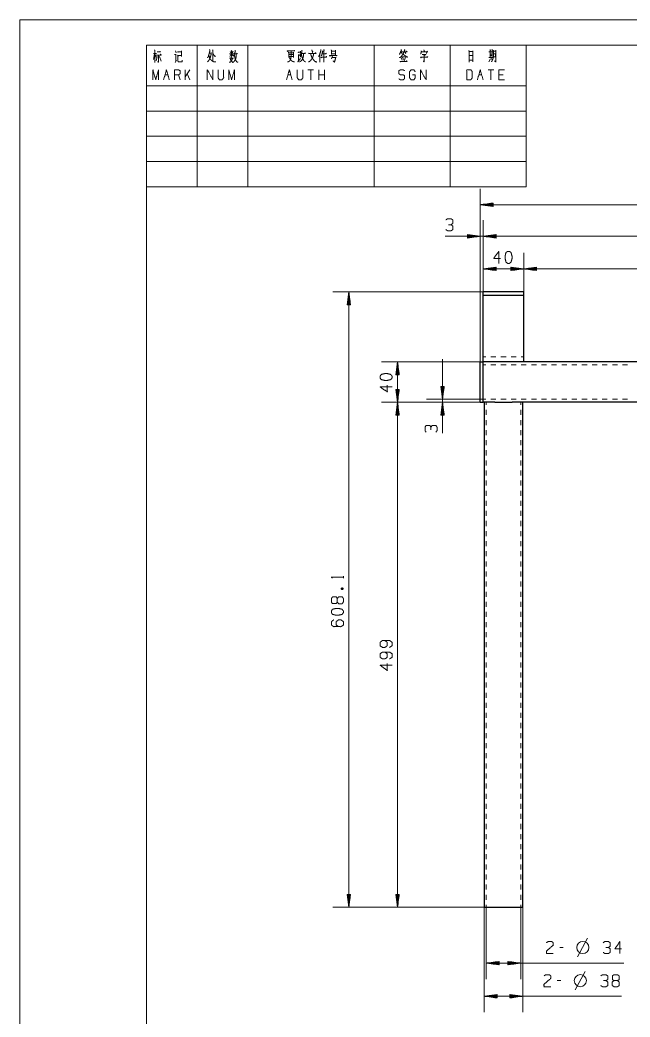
# Model space of a CAD drawing. Header units: millimetres. Extents: x 0 to 420, y 0 to 297.
# Drawn here: x 0 to 120.5, y 99.9 to 297 of the extents above; entities that cross this region are included whole.
import ezdxf

# ---------------------------------------------------------------- set-up
doc = ezdxf.new("R2010")
doc.units = ezdxf.units.MM
doc.layers.add('101', color=7, linetype='Continuous', true_color=0xffffff)

msp = doc.modelspace()

# ---------------------------------------------------------------- linework, layer by layer
at = {"layer": '101', "color": 133, "linetype": 'Continuous', "lineweight": 18}
for p, q in [((420, 297), (0, 297)), ((0, 297), (0, 0)), ((25, 292), (25, 5)), ((25, 292), (100, 292)), ((25, 292), (100, 292)), ((25, 292), (100, 292)), ((415, 292), (25, 292)), ((25, 292), (25, 264)), ((35, 292), (35, 264)), ((45, 292), (45, 264)), ((70, 292), (70, 264)), ((85, 292), (85, 264)), ((100, 292), (100, 264)), ((25, 284), (100, 284)), ((25, 279), (100, 279)), ((25, 274), (100, 274)), ((25, 269), (100, 269)), ((25, 264), (100, 264))]:
    msp.add_line(p, q, dxfattribs=at)
at = {"layer": '101', "color": 72, "linetype": 'Continuous', "lineweight": 18}
for p, q in [((26.57, 290.3), (26.35, 289.18)), ((26.36, 290.36), (26.98, 290.36)), ((26.69, 290.14), (26.91, 289.66)), ((27.11, 289.78), (26.88, 288.91)), ((27.56, 289.76), (27.87, 288.87)), ((30.74, 290.88), (30.87, 290.49)), ((31.13, 290.07), (31.22, 289.97)), ((37.42, 290.41), (37.77, 290.41)), ((41.69, 290.2), (41.43, 289.78)), ((41.53, 290.78), (41.66, 290.49)), ((41.88, 290.18), (42.11, 289.91)), ((42.14, 290.82), (41.95, 290.49)), ((53.1, 289.76), (53.98, 289.76)), ((53.11, 290.49), (53.99, 290.49)), ((53.11, 290.14), (53.98, 290.14)), ((54.01, 290.63), (54.01, 289.56)), ((55, 290.16), (55, 288.89)), ((55.02, 290.01), (55.35, 290.01)), ((55.4, 290.82), (55.37, 289.89)), ((59.27, 290.28), (59.27, 288.65)), ((61.56, 290.86), (62.32, 290.86)), ((61.56, 290.28), (62.32, 290.28)), ((61.73, 289.91), (61.56, 289.33)), ((62.33, 291.05), (62.33, 290.09)), ((75.35, 289.72), (76.07, 289.72)), ((76.04, 290.67), (76.21, 290.34)), ((92.86, 289.95), (93.25, 289.95)), ((93.22, 291.13), (93.33, 290.98)), ((30.65, 288.62), (30.93, 289.08)), ((41.4, 289.47), (42.16, 289.47)), ((61.6, 289.56), (62.33, 289.56)), ((75.31, 289.52), (75.48, 289.02)), ((75.6, 289.62), (75.76, 289.2)), ((76.13, 289.56), (75.92, 288.89)), ((92.92, 289.33), (92.65, 288.71)), ((93.18, 289.37), (93.28, 289.04)), ((93.75, 288.94), (94, 288.69)), ((28.66, 286.17), (29.22, 286.17)), ((31.62, 285.18), (31.34, 286.17)), ((32.63, 285.18), (32.63, 287.14)), ((33.59, 287.14), (32.63, 285.78)), ((33.59, 285.18), (33.04, 286.36)), ((52.94, 286.17), (53.49, 286.17)), ((58.02, 287.14), (56.9, 287.14)), ((57.46, 287.14), (57.46, 285.18)), ((59.02, 285.18), (59.02, 287.14)), ((60.14, 286.17), (59.02, 286.17)), ((60.14, 285.18), (60.14, 287.14)), ((90.65, 286.17), (91.2, 286.17)), ((93.6, 287.14), (92.49, 287.14)), ((93.05, 287.14), (93.05, 285.18)), ((95.45, 286.17), (94.61, 286.17)), ((63.89, 186.65), (63.89, 187.08)), ((63.44, 184.5), (63.87, 184.66)), ((110.14, 111.85), (112.14, 115.5)), ((107.3, 113.68), (106.63, 113.68)), ((109.66, 105.29), (111.66, 108.94)), ((106.82, 107.13), (106.14, 107.13))]:
    msp.add_line(p, q, dxfattribs=at)
at = {"layer": '101', "color": 22, "linetype": 'Continuous', "lineweight": 18}
for p, q in [((90.92, 228.83), (90.92, 263.65)), ((93.46, 260.81), (90.92, 260.48)), ((200.12, 260.48), (90.92, 260.48)), ((90.92, 260.48), (93.46, 260.15)), ((93.46, 260.5), (91.11, 260.5)), ((93.46, 260.45), (91.11, 260.45)), ((93.46, 260.56), (91.5, 260.56)), ((93.46, 260.4), (91.5, 260.4)), ((93.46, 260.61), (91.88, 260.61)), ((93.46, 260.35), (91.88, 260.35)), ((93.46, 260.66), (92.27, 260.66)), ((93.46, 260.3), (92.27, 260.3)), ((93.46, 260.71), (92.65, 260.71)), ((93.46, 260.25), (92.65, 260.25)), ((93.46, 260.76), (93.04, 260.76)), ((93.46, 260.2), (93.04, 260.2)), ((93.46, 260.81), (93.43, 260.81)), ((93.46, 260.81), (93.43, 260.81)), ((93.46, 260.15), (93.43, 260.15)), ((93.46, 260.15), (93.43, 260.15)), ((93.46, 260.15), (93.46, 260.81)), ((90.92, 228.83), (90.92, 257.41)), ((91.52, 228.83), (91.52, 257.41)), ((91.52, 228.83), (91.52, 257.41)), ((83.97, 254.24), (99.46, 254.24)), ((88.38, 254.57), (88.38, 253.9)), ((88.38, 254.57), (88.41, 254.57)), ((88.38, 254.57), (88.41, 254.57)), ((90.92, 254.24), (88.38, 254.57)), ((88.38, 254.52), (88.8, 254.52)), ((88.38, 254.47), (89.18, 254.47)), ((88.38, 254.42), (89.57, 254.42)), ((88.38, 254.37), (89.95, 254.37)), ((88.38, 254.31), (90.34, 254.31)), ((88.38, 254.26), (90.73, 254.26)), ((88.38, 253.9), (90.92, 254.24)), ((94.06, 254.57), (91.52, 254.24)), ((94.06, 254.57), (91.52, 254.24)), ((91.52, 254.24), (94.06, 253.9)), ((199.52, 254.24), (91.52, 254.24)), ((91.52, 254.24), (94.06, 253.9)), ((94.06, 254.26), (91.71, 254.26)), ((94.06, 254.26), (91.71, 254.26)), ((94.06, 254.31), (92.1, 254.31)), ((94.06, 254.31), (92.1, 254.31)), ((94.06, 254.37), (92.48, 254.37)), ((94.06, 254.37), (92.48, 254.37)), ((94.06, 254.42), (92.87, 254.42)), ((94.06, 254.42), (92.87, 254.42)), ((94.06, 254.47), (93.25, 254.47)), ((94.06, 254.47), (93.25, 254.47)), ((94.06, 254.52), (93.64, 254.52)), ((94.06, 254.52), (93.64, 254.52)), ((94.06, 254.57), (94.03, 254.57)), ((94.06, 254.57), (94.03, 254.57)), ((94.06, 254.57), (94.03, 254.57)), ((94.06, 254.57), (94.03, 254.57)), ((94.06, 253.9), (94.06, 254.57)), ((94.06, 253.9), (94.06, 254.57)), ((88.38, 254.21), (90.73, 254.21)), ((88.38, 254.16), (90.34, 254.16)), ((88.38, 254.11), (89.95, 254.11)), ((88.38, 254.06), (89.57, 254.06)), ((88.38, 254.01), (89.18, 254.01)), ((88.38, 253.96), (88.8, 253.96)), ((88.38, 253.91), (88.41, 253.91)), ((88.38, 253.91), (88.41, 253.91)), ((94.06, 254.21), (91.71, 254.21)), ((94.06, 254.21), (91.71, 254.21)), ((94.06, 254.16), (92.1, 254.16)), ((94.06, 254.16), (92.1, 254.16)), ((94.06, 254.11), (92.48, 254.11)), ((94.06, 254.11), (92.48, 254.11)), ((94.06, 254.06), (92.87, 254.06)), ((94.06, 254.06), (92.87, 254.06)), ((94.06, 254.01), (93.25, 254.01)), ((94.06, 254.01), (93.25, 254.01)), ((94.06, 253.96), (93.64, 253.96)), ((94.06, 253.96), (93.64, 253.96)), ((94.06, 253.91), (94.03, 253.91)), ((94.06, 253.91), (94.03, 253.91)), ((94.06, 253.91), (94.03, 253.91)), ((94.06, 253.91), (94.03, 253.91)), ((91.52, 228.83), (91.52, 250.97)), ((99.52, 239.19), (99.52, 250.97)), ((99.52, 239.19), (99.52, 250.97)), ((94.06, 248.13), (91.52, 247.8)), ((91.52, 247.8), (94.06, 247.46)), ((99.52, 247.8), (91.52, 247.8)), ((94.06, 247.82), (91.71, 247.82)), ((94.06, 247.77), (91.71, 247.77)), ((94.06, 247.87), (92.1, 247.87)), ((94.06, 247.72), (92.1, 247.72)), ((94.06, 247.92), (92.48, 247.92)), ((94.06, 247.67), (92.48, 247.67)), ((94.06, 247.97), (92.87, 247.97)), ((94.06, 247.62), (92.87, 247.62)), ((94.06, 248.03), (93.25, 248.03)), ((94.06, 247.57), (93.25, 247.57)), ((94.06, 248.08), (93.64, 248.08)), ((94.06, 247.52), (93.64, 247.52)), ((94.06, 248.13), (94.03, 248.13)), ((94.06, 248.13), (94.03, 248.13)), ((94.06, 247.47), (94.03, 247.47)), ((94.06, 247.47), (94.03, 247.47)), ((94.06, 247.46), (94.06, 248.13)), ((96.98, 248.13), (97.01, 248.13)), ((99.52, 247.8), (96.98, 248.13)), ((96.98, 248.13), (97.01, 248.13)), ((96.98, 248.13), (96.98, 247.46)), ((96.98, 248.08), (97.4, 248.08)), ((96.98, 248.03), (97.78, 248.03)), ((96.98, 247.97), (98.17, 247.97)), ((96.98, 247.92), (98.55, 247.92)), ((96.98, 247.87), (98.94, 247.87)), ((96.98, 247.82), (99.33, 247.82)), ((96.98, 247.46), (99.52, 247.8)), ((96.98, 247.77), (99.33, 247.77)), ((96.98, 247.72), (98.94, 247.72)), ((96.98, 247.67), (98.55, 247.67)), ((96.98, 247.62), (98.17, 247.62)), ((96.98, 247.57), (97.78, 247.57)), ((96.98, 247.52), (97.4, 247.52)), ((96.98, 247.47), (97.01, 247.47)), ((96.98, 247.47), (97.01, 247.47)), ((102.06, 248.13), (99.52, 247.8)), ((99.52, 247.8), (102.06, 247.46)), ((99.52, 247.8), (191.52, 247.8)), ((102.06, 247.82), (99.71, 247.82)), ((102.06, 247.77), (99.71, 247.77)), ((102.06, 247.87), (100.1, 247.87)), ((102.06, 247.72), (100.1, 247.72)), ((102.06, 247.92), (100.48, 247.92)), ((102.06, 247.67), (100.48, 247.67)), ((102.06, 247.97), (100.87, 247.97)), ((102.06, 247.62), (100.87, 247.62)), ((102.06, 248.03), (101.25, 248.03)), ((102.06, 247.57), (101.25, 247.57)), ((102.06, 248.08), (101.64, 248.08)), ((102.06, 247.52), (101.64, 247.52)), ((102.06, 248.13), (102.03, 248.13)), ((102.06, 248.13), (102.03, 248.13)), ((102.06, 247.47), (102.03, 247.47)), ((102.06, 247.47), (102.03, 247.47)), ((102.06, 247.46), (102.06, 248.13)), ((91.52, 243.26), (61.81, 243.26)), ((64.98, 243.26), (64.65, 240.72)), ((64.91, 240.72), (64.91, 242.68)), ((64.96, 240.72), (64.96, 243.06)), ((65.32, 240.72), (64.98, 243.26)), ((64.98, 121.63), (64.98, 243.26)), ((65.01, 240.72), (65.01, 243.06)), ((65.06, 240.72), (65.06, 242.68)), ((64.65, 240.72), (64.65, 240.75)), ((64.65, 240.72), (64.65, 240.75)), ((64.65, 240.72), (65.32, 240.72)), ((64.7, 240.72), (64.7, 241.13)), ((64.75, 240.72), (64.75, 241.52)), ((64.81, 240.72), (64.81, 241.91)), ((64.86, 240.72), (64.86, 242.29)), ((65.11, 240.72), (65.11, 242.29)), ((65.16, 240.72), (65.16, 241.91)), ((65.21, 240.72), (65.21, 241.52)), ((65.26, 240.72), (65.26, 241.13)), ((65.31, 240.72), (65.31, 240.75)), ((65.31, 240.72), (65.31, 240.75)), ((99.52, 229.43), (71.43, 229.43)), ((74.6, 229.43), (74.27, 226.89)), ((74.52, 226.89), (74.52, 228.85)), ((74.58, 226.89), (74.58, 229.24)), ((74.6, 229.43), (74.6, 221.43)), ((74.94, 226.89), (74.6, 229.43)), ((74.63, 226.89), (74.63, 229.24)), ((74.68, 226.89), (74.68, 228.85)), ((83.49, 215.35), (83.49, 229.97)), ((74.27, 226.89), (74.27, 226.92)), ((74.27, 226.89), (74.27, 226.92)), ((74.27, 226.89), (74.94, 226.89)), ((74.32, 226.89), (74.32, 227.31)), ((74.37, 226.89), (74.37, 227.69)), ((74.42, 226.89), (74.42, 228.08)), ((74.47, 226.89), (74.47, 228.46)), ((74.73, 226.89), (74.73, 228.46)), ((74.78, 226.89), (74.78, 228.08)), ((74.83, 226.89), (74.83, 227.69)), ((74.88, 226.89), (74.88, 227.31)), ((74.93, 226.89), (74.93, 226.92)), ((74.93, 226.89), (74.93, 226.92)), ((74.94, 223.97), (74.27, 223.97)), ((74.27, 223.97), (74.6, 221.43)), ((74.27, 223.97), (74.27, 223.94)), ((74.27, 223.97), (74.27, 223.94)), ((74.32, 223.97), (74.32, 223.55)), ((74.37, 223.97), (74.37, 223.16)), ((74.42, 223.97), (74.42, 222.78)), ((74.47, 223.97), (74.47, 222.39)), ((74.52, 223.97), (74.52, 222.01)), ((74.58, 223.97), (74.58, 221.62)), ((74.6, 221.43), (74.94, 223.97)), ((74.63, 223.97), (74.63, 221.62)), ((74.68, 223.97), (74.68, 222.01)), ((74.73, 223.97), (74.73, 222.39)), ((74.78, 223.97), (74.78, 222.78)), ((74.83, 223.97), (74.83, 223.16)), ((74.88, 223.97), (74.88, 223.55)), ((74.93, 223.97), (74.93, 223.94)), ((74.93, 223.97), (74.93, 223.94)), ((83.82, 224.57), (83.15, 224.57)), ((83.15, 224.57), (83.49, 222.03)), ((83.16, 224.57), (83.16, 224.54)), ((83.16, 224.57), (83.16, 224.54)), ((83.21, 224.57), (83.21, 224.15)), ((83.26, 224.57), (83.26, 223.76)), ((83.31, 224.57), (83.31, 223.38)), ((83.36, 224.57), (83.36, 222.99)), ((83.41, 224.57), (83.41, 222.61)), ((83.46, 224.57), (83.46, 222.22)), ((83.49, 222.03), (83.82, 224.57)), ((83.51, 224.57), (83.51, 222.22)), ((83.56, 224.57), (83.56, 222.61)), ((83.61, 224.57), (83.61, 222.99)), ((83.66, 224.57), (83.66, 223.38)), ((83.71, 224.57), (83.71, 223.76)), ((83.77, 224.57), (83.77, 224.15)), ((83.82, 224.57), (83.82, 224.54)), ((83.82, 224.57), (83.82, 224.54)), ((91.52, 221.43), (71.43, 221.43)), ((91.72, 221.43), (71.43, 221.43)), ((74.6, 221.43), (74.27, 218.89)), ((74.52, 218.89), (74.52, 220.85)), ((74.58, 218.89), (74.58, 221.24)), ((74.6, 221.43), (74.6, 121.63)), ((74.94, 218.89), (74.6, 221.43)), ((74.63, 218.89), (74.63, 221.24)), ((74.68, 218.89), (74.68, 220.85)), ((91.52, 222.03), (80.31, 222.03)), ((91.52, 221.43), (80.31, 221.43)), ((83.49, 221.43), (83.15, 218.89)), ((83.41, 218.89), (83.41, 220.85)), ((83.46, 218.89), (83.46, 221.24)), ((83.82, 218.89), (83.49, 221.43)), ((83.51, 218.89), (83.51, 221.24)), ((83.56, 218.89), (83.56, 220.85)), ((74.27, 218.89), (74.27, 218.92)), ((74.27, 218.89), (74.27, 218.92)), ((74.27, 218.89), (74.94, 218.89)), ((74.32, 218.89), (74.32, 219.31)), ((74.37, 218.89), (74.37, 219.69)), ((74.42, 218.89), (74.42, 220.08)), ((74.47, 218.89), (74.47, 220.46)), ((74.73, 218.89), (74.73, 220.46)), ((74.78, 218.89), (74.78, 220.08)), ((74.83, 218.89), (74.83, 219.69)), ((74.88, 218.89), (74.88, 219.31)), ((74.93, 218.89), (74.93, 218.92)), ((74.93, 218.89), (74.93, 218.92)), ((83.15, 218.89), (83.82, 218.89)), ((83.16, 218.89), (83.16, 218.92)), ((83.16, 218.89), (83.16, 218.92)), ((83.21, 218.89), (83.21, 219.31)), ((83.26, 218.89), (83.26, 219.69)), ((83.31, 218.89), (83.31, 220.08)), ((83.36, 218.89), (83.36, 220.46)), ((83.61, 218.89), (83.61, 220.46)), ((83.66, 218.89), (83.66, 220.08)), ((83.71, 218.89), (83.71, 219.69)), ((83.77, 218.89), (83.77, 219.31)), ((83.82, 218.89), (83.82, 218.92)), ((83.82, 218.89), (83.82, 218.92)), ((65.32, 124.17), (64.65, 124.17)), ((64.65, 124.17), (64.65, 124.14)), ((64.65, 124.17), (64.98, 121.63)), ((64.65, 124.17), (64.65, 124.14)), ((64.7, 124.17), (64.7, 123.75)), ((64.75, 124.17), (64.75, 123.36)), ((64.81, 124.17), (64.81, 122.98)), ((64.86, 124.17), (64.86, 122.59)), ((64.91, 124.17), (64.91, 122.21)), ((64.96, 124.17), (64.96, 121.82)), ((64.98, 121.63), (65.32, 124.17)), ((65.01, 124.17), (65.01, 121.82)), ((65.06, 124.17), (65.06, 122.21)), ((65.11, 124.17), (65.11, 122.59)), ((65.16, 124.17), (65.16, 122.98)), ((65.21, 124.17), (65.21, 123.36)), ((65.26, 124.17), (65.26, 123.75)), ((65.31, 124.17), (65.31, 124.14)), ((65.31, 124.17), (65.31, 124.14)), ((74.27, 124.17), (74.27, 124.14)), ((74.94, 124.17), (74.27, 124.17)), ((74.27, 124.17), (74.6, 121.63)), ((74.27, 124.17), (74.27, 124.14)), ((74.32, 124.17), (74.32, 123.75)), ((74.37, 124.17), (74.37, 123.36)), ((74.42, 124.17), (74.42, 122.98)), ((74.47, 124.17), (74.47, 122.59)), ((74.52, 124.17), (74.52, 122.21)), ((74.58, 124.17), (74.58, 121.82)), ((74.6, 121.63), (74.94, 124.17)), ((74.63, 124.17), (74.63, 121.82)), ((74.68, 124.17), (74.68, 122.21)), ((74.73, 124.17), (74.73, 122.59)), ((74.78, 124.17), (74.78, 122.98)), ((74.83, 124.17), (74.83, 123.36)), ((74.88, 124.17), (74.88, 123.75)), ((74.93, 124.17), (74.93, 124.14)), ((74.93, 124.17), (74.93, 124.14)), ((91.72, 121.63), (61.81, 121.63)), ((91.72, 121.63), (71.43, 121.63)), ((91.72, 121.63), (91.72, 100.87)), ((92.12, 121.63), (92.12, 107.42)), ((98.92, 121.63), (98.92, 107.42)), ((99.32, 121.63), (99.32, 100.87)), ((94.66, 110.93), (92.12, 110.6)), ((92.12, 110.6), (119.3, 110.6)), ((92.12, 110.6), (94.66, 110.26)), ((94.66, 110.62), (92.31, 110.62)), ((94.66, 110.57), (92.31, 110.57)), ((94.66, 110.67), (92.7, 110.67)), ((94.66, 110.52), (92.7, 110.52)), ((94.66, 110.73), (93.08, 110.73)), ((94.66, 110.47), (93.08, 110.47)), ((94.66, 110.78), (93.47, 110.78)), ((94.66, 110.42), (93.47, 110.42)), ((94.66, 110.83), (93.85, 110.83)), ((94.66, 110.37), (93.85, 110.37)), ((94.66, 110.88), (94.24, 110.88)), ((94.66, 110.93), (94.63, 110.93)), ((94.66, 110.93), (94.63, 110.93)), ((94.66, 110.26), (94.66, 110.93)), ((96.38, 110.93), (96.41, 110.93)), ((96.38, 110.93), (96.38, 110.26)), ((98.92, 110.6), (96.38, 110.93)), ((96.38, 110.93), (96.41, 110.93)), ((96.38, 110.88), (96.8, 110.88)), ((96.38, 110.83), (97.18, 110.83)), ((96.38, 110.78), (97.57, 110.78)), ((96.38, 110.73), (97.95, 110.73)), ((96.38, 110.67), (98.34, 110.67)), ((96.38, 110.62), (98.73, 110.62)), ((96.38, 110.26), (98.92, 110.6)), ((96.38, 110.57), (98.73, 110.57)), ((96.38, 110.52), (98.34, 110.52)), ((96.38, 110.47), (97.95, 110.47)), ((96.38, 110.42), (97.57, 110.42)), ((96.38, 110.37), (97.18, 110.37)), ((94.66, 110.32), (94.24, 110.32)), ((94.66, 110.27), (94.63, 110.27)), ((94.66, 110.27), (94.63, 110.27)), ((96.38, 110.32), (96.8, 110.32)), ((96.38, 110.27), (96.41, 110.27)), ((96.38, 110.27), (96.41, 110.27)), ((94.26, 104.38), (91.72, 104.04)), ((91.72, 104.04), (94.26, 103.71)), ((91.72, 104.04), (118.81, 104.04)), ((94.26, 104.07), (91.91, 104.07)), ((94.26, 104.02), (91.91, 104.02)), ((94.26, 104.12), (92.3, 104.12)), ((94.26, 103.97), (92.3, 103.97)), ((94.26, 104.17), (92.68, 104.17)), ((94.26, 103.92), (92.68, 103.92)), ((94.26, 104.22), (93.07, 104.22)), ((94.26, 103.87), (93.07, 103.87)), ((94.26, 104.27), (93.45, 104.27)), ((94.26, 103.81), (93.45, 103.81)), ((94.26, 104.32), (93.84, 104.32)), ((94.26, 103.76), (93.84, 103.76)), ((94.26, 104.37), (94.23, 104.37)), ((94.26, 104.37), (94.23, 104.37)), ((94.26, 103.71), (94.23, 103.71)), ((94.26, 103.71), (94.23, 103.71)), ((94.26, 103.71), (94.26, 104.38)), ((99.32, 104.04), (96.78, 104.38)), ((96.78, 104.38), (96.78, 103.71)), ((96.78, 104.37), (96.81, 104.37)), ((96.78, 104.37), (96.81, 104.37)), ((96.78, 104.32), (97.2, 104.32)), ((96.78, 104.27), (97.58, 104.27)), ((96.78, 104.22), (97.97, 104.22)), ((96.78, 104.17), (98.35, 104.17)), ((96.78, 104.12), (98.74, 104.12)), ((96.78, 104.07), (99.13, 104.07)), ((96.78, 103.71), (99.32, 104.04)), ((96.78, 104.02), (99.13, 104.02)), ((96.78, 103.97), (98.74, 103.97)), ((96.78, 103.92), (98.35, 103.92)), ((96.78, 103.87), (97.97, 103.87)), ((96.78, 103.81), (97.58, 103.81)), ((96.78, 103.76), (97.2, 103.76)), ((96.78, 103.71), (96.81, 103.71)), ((96.78, 103.71), (96.81, 103.71))]:
    msp.add_line(p, q, dxfattribs=at)
at = {"layer": '101', "color": 92, "linetype": 'Continuous', "lineweight": 25}
for p, q in [((99.52, 243.26), (91.52, 243.26)), ((91.52, 242.55), (91.52, 243.26)), ((99.52, 242.55), (91.52, 242.55)), ((91.52, 240.6), (91.52, 242.55)), ((99.52, 242.55), (99.52, 243.26)), ((99.52, 240.6), (99.52, 242.55)), ((91.52, 230.43), (91.52, 239.19)), ((99.52, 230.43), (99.52, 239.19)), ((99.52, 229.43), (91.52, 229.43)), ((91.52, 222.03), (91.52, 228.83)), ((191.52, 229.43), (99.52, 229.43)), ((93.82, 221.43), (91.52, 221.43)), ((91.72, 221.43), (91.72, 121.63)), ((193.82, 221.43), (97.22, 221.43)), ((99.32, 121.63), (99.32, 221.43))]:
    msp.add_line(p, q, dxfattribs=at)
at = {"layer": '101', "color": 72, "linetype": 'Continuous', "lineweight": 25}
for p, q in [((90.92, 229.43), (91.52, 229.43)), ((90.92, 222.03), (90.92, 228.83)), ((91.52, 222.03), (91.52, 228.83)), ((90.92, 221.43), (91.52, 221.43))]:
    msp.add_line(p, q, dxfattribs=at)
at = {"layer": '101', "color": 53, "linetype": 'Continuous', "lineweight": 18}
for p, q in [((91.52, 230.43), (92.02, 230.43)), ((92.02, 228.83), (91.52, 228.83)), ((93.02, 230.43), (94.02, 230.43)), ((94.02, 228.83), (93.02, 228.83)), ((95.02, 230.43), (96.02, 230.43)), ((96.02, 228.83), (95.02, 228.83)), ((97.02, 230.43), (98.02, 230.43)), ((98.02, 228.83), (97.02, 228.83)), ((99.02, 230.43), (99.52, 230.43)), ((100.02, 228.83), (99.02, 228.83)), ((102.02, 228.83), (101.02, 228.83)), ((104.02, 228.83), (103.02, 228.83)), ((106.02, 228.83), (105.02, 228.83)), ((108.02, 228.83), (107.02, 228.83)), ((110.02, 228.83), (109.02, 228.83)), ((112.02, 228.83), (111.02, 228.83)), ((114.02, 228.83), (113.02, 228.83)), ((116.02, 228.83), (115.02, 228.83)), ((118.02, 228.83), (117.02, 228.83)), ((120.02, 228.83), (119.02, 228.83)), ((92.02, 222.03), (91.52, 222.03)), ((92.12, 221.43), (92.12, 220.93)), ((94.02, 222.03), (93.02, 222.03)), ((96.02, 222.03), (95.02, 222.03)), ((98.02, 222.03), (97.02, 222.03)), ((98.92, 220.93), (98.92, 221.43)), ((100.02, 222.03), (99.02, 222.03)), ((102.02, 222.03), (101.02, 222.03)), ((104.02, 222.03), (103.02, 222.03)), ((106.02, 222.03), (105.02, 222.03)), ((108.02, 222.03), (107.02, 222.03)), ((110.02, 222.03), (109.02, 222.03)), ((112.02, 222.03), (111.02, 222.03)), ((114.02, 222.03), (113.02, 222.03)), ((116.02, 222.03), (115.02, 222.03)), ((118.02, 222.03), (117.02, 222.03)), ((120.02, 222.03), (119.02, 222.03)), ((92.12, 219.93), (92.12, 218.93)), ((98.92, 218.93), (98.92, 219.93)), ((92.12, 217.93), (92.12, 216.94)), ((98.92, 216.94), (98.92, 217.93)), ((92.12, 215.94), (92.12, 214.94)), ((98.92, 214.94), (98.92, 215.94)), ((92.12, 213.94), (92.12, 212.95)), ((98.92, 212.95), (98.92, 213.94)), ((92.12, 211.95), (92.12, 210.95)), ((98.92, 210.95), (98.92, 211.95)), ((92.12, 209.95), (92.12, 208.95)), ((98.92, 208.95), (98.92, 209.95)), ((92.12, 207.96), (92.12, 206.96)), ((98.92, 206.96), (98.92, 207.96)), ((92.12, 205.96), (92.12, 204.96)), ((98.92, 204.96), (98.92, 205.96)), ((92.12, 203.96), (92.12, 202.96)), ((98.92, 202.96), (98.92, 203.96)), ((92.12, 201.97), (92.12, 200.97)), ((98.92, 200.97), (98.92, 201.97)), ((92.12, 199.97), (92.12, 198.97)), ((98.92, 198.97), (98.92, 199.97)), ((92.12, 197.98), (92.12, 196.98)), ((98.92, 196.98), (98.92, 197.98)), ((92.12, 195.98), (92.12, 194.98)), ((98.92, 194.98), (98.92, 195.98)), ((92.12, 193.98), (92.12, 192.99)), ((98.92, 192.99), (98.92, 193.98)), ((92.12, 191.99), (92.12, 190.99)), ((98.92, 190.99), (98.92, 191.99)), ((92.12, 189.99), (92.12, 188.99)), ((98.92, 188.99), (98.92, 189.99)), ((92.12, 187.99), (92.12, 187)), ((98.92, 187), (98.92, 187.99)), ((92.12, 186), (92.12, 185)), ((98.92, 185), (98.92, 186)), ((92.12, 184), (92.12, 183.01)), ((98.92, 183.01), (98.92, 184)), ((92.12, 182.01), (92.12, 181.01)), ((98.92, 181.01), (98.92, 182.01)), ((92.12, 180.01), (92.12, 179.01)), ((98.92, 179.01), (98.92, 180.01)), ((92.12, 178.01), (92.12, 177.02)), ((98.92, 177.02), (98.92, 178.01)), ((92.12, 176.02), (92.12, 175.02)), ((98.92, 175.02), (98.92, 176.02)), ((92.12, 174.02), (92.12, 173.03)), ((98.92, 173.03), (98.92, 174.02)), ((92.12, 172.03), (92.12, 171.03)), ((98.92, 171.03), (98.92, 172.03)), ((92.12, 170.03), (92.12, 169.03)), ((98.92, 169.03), (98.92, 170.03)), ((92.12, 168.04), (92.12, 167.04)), ((98.92, 167.04), (98.92, 168.04)), ((92.12, 166.04), (92.12, 165.04)), ((98.92, 165.04), (98.92, 166.04)), ((92.12, 164.04), (92.12, 163.05)), ((98.92, 163.05), (98.92, 164.04)), ((92.12, 162.05), (92.12, 161.05)), ((98.92, 161.05), (98.92, 162.05)), ((92.12, 160.05), (92.12, 159.05)), ((98.92, 159.05), (98.92, 160.05)), ((92.12, 158.06), (92.12, 157.06)), ((98.92, 157.06), (98.92, 158.06)), ((92.12, 156.06), (92.12, 155.06)), ((98.92, 155.06), (98.92, 156.06)), ((92.12, 154.06), (92.12, 153.07)), ((98.92, 153.07), (98.92, 154.06)), ((92.12, 152.07), (92.12, 151.07)), ((98.92, 151.07), (98.92, 152.07)), ((92.12, 150.07), (92.12, 149.07)), ((98.92, 149.07), (98.92, 150.07)), ((92.12, 148.08), (92.12, 147.08)), ((98.92, 147.08), (98.92, 148.08)), ((92.12, 146.08), (92.12, 145.08)), ((98.92, 145.08), (98.92, 146.08)), ((92.12, 144.08), (92.12, 143.09)), ((98.92, 143.09), (98.92, 144.08)), ((92.12, 142.09), (92.12, 141.09)), ((98.92, 141.09), (98.92, 142.09)), ((92.12, 140.09), (92.12, 139.09)), ((98.92, 139.09), (98.92, 140.09)), ((92.12, 138.1), (92.12, 137.1)), ((98.92, 137.1), (98.92, 138.1)), ((92.12, 136.1), (92.12, 135.1)), ((98.92, 135.1), (98.92, 136.1)), ((92.12, 134.1), (92.12, 133.11)), ((98.92, 133.11), (98.92, 134.1)), ((92.12, 132.11), (92.12, 131.11)), ((98.92, 131.11), (98.92, 132.11)), ((92.12, 130.11), (92.12, 129.11)), ((98.92, 129.11), (98.92, 130.11)), ((92.12, 128.12), (92.12, 127.12)), ((98.92, 127.12), (98.92, 128.12)), ((92.12, 126.12), (92.12, 125.12)), ((98.92, 125.12), (98.92, 126.12)), ((92.12, 124.12), (92.12, 123.13)), ((98.92, 123.13), (98.92, 124.12)), ((92.12, 122.13), (92.12, 121.63)), ((98.92, 121.63), (98.92, 122.13))]:
    msp.add_line(p, q, dxfattribs=at)
at = {"layer": '101', "color": 72, "linetype": 'Continuous', "lineweight": 18}
for centre in [(111.18, 113.68), (110.7, 107.13)]:
    msp.add_circle(centre, 1.2, dxfattribs=at)
for points, knots in [([(26.57, 291.07), (26.67, 290.94), (26.67, 288.6)], [0, 0, 0.064393, 1, 1]), ([(26.92, 290.07), (27.87, 290.07), (27.81, 290.24), (27.74, 290.09)], [0, 0, 0.737857, 0.874089, 1, 1]), ([(27.1, 290.69), (27.73, 290.69), (27.68, 290.82), (27.64, 290.74)], [0, 0, 0.736257, 0.890366, 1, 1]), ([(27.36, 290.07), (27.36, 288.65), (27.2, 288.73)], [0, 0, 0.887515, 1, 1]), ([(30.55, 290.14), (30.8, 290.14), (30.8, 290.26), (30.8, 288.81)], [0, 0, 0.136549, 0.204721, 1, 1]), ([(31.28, 290.69), (31.21, 290.63), (31.15, 290.69), (31.88, 290.69), (31.88, 290.88), (31.88, 289.78), (31.88, 289.97), (31.22, 289.97), (31.22, 288.83), (31.24, 288.75), (31.35, 288.71), (32.04, 288.71), (32.04, 289.02)], [0, 0, 0.017819, 0.033666, 0.169515, 0.204099, 0.407776, 0.442364, 0.564628, 0.775991, 0.791603, 0.814658, 0.942357, 1, 1]), ([(37.8, 290.55), (37.71, 289.95), (37.65, 289.76), (37.62, 289.62), (37.53, 289.47), (37.46, 289.31), (37.42, 289.18), (37.31, 289.02), (37.23, 288.89), (37.04, 288.71)], [0, 0, 0.296659, 0.392137, 0.46442, 0.547267, 0.635799, 0.700206, 0.795426, 0.869797, 1, 1]), ([(37.46, 291.13), (37.53, 290.94), (37.46, 290.67), (37.43, 290.53), (37.37, 290.34), (37.31, 290.14), (37.26, 289.95), (37.21, 289.78), (37.14, 289.66), (37.05, 289.52)], [0, 0, 0.116545, 0.278927, 0.365002, 0.478708, 0.603961, 0.717668, 0.817418, 0.901357, 1, 1]), ([(37.31, 290.01), (37.37, 289.87), (37.42, 289.7), (37.45, 289.56), (37.59, 289.27), (37.67, 289.18), (37.87, 288.98), (37.99, 288.87), (38.13, 288.79), (38.34, 288.73), (38.53, 288.73), (38.68, 288.71)], [0, 0, 0.075191, 0.157626, 0.228751, 0.384956, 0.438117, 0.578248, 0.65344, 0.734339, 0.837348, 0.928887, 1, 1]), ([(38.05, 291.11), (38.1, 290.96), (38.1, 288.87)], [0, 0, 0.06955, 1, 1]), ([(38.08, 290.38), (38.56, 289.72), (38.56, 289.91)], [0, 0, 0.814818, 1, 1]), ([(41.73, 290.94), (41.86, 290.88), (41.81, 290.92), (41.81, 289.76), (41.81, 290.3), (41.4, 290.3), (42.22, 290.3)], [0, 0, 0.046318, 0.069123, 0.437816, 0.608997, 0.739331, 1, 1]), ([(42.73, 290.2), (42.73, 289.95), (42.7, 289.68), (42.63, 289.39), (42.51, 289.1), (42.38, 288.89), (42.23, 288.71), (42.03, 288.58)], [0, 0, 0.134106, 0.280228, 0.441583, 0.610314, 0.742762, 0.870657, 1, 1]), ([(42.46, 290.96), (42.6, 290.82), (42.55, 290.86), (42.22, 289.8)], [0, 0, 0.143537, 0.187773, 1, 1]), ([(42.38, 290.01), (42.42, 289.8), (42.46, 289.56), (42.55, 289.27), (42.67, 288.98), (42.8, 288.75), (42.99, 288.6), (43.04, 288.75)], [0, 0, 0.122124, 0.267694, 0.442444, 0.622807, 0.774615, 0.912625, 1, 1]), ([(42.44, 290.28), (42.93, 290.28), (42.9, 290.45), (42.85, 290.34)], [0, 0, 0.634119, 0.848445, 1, 1]), ([(52.91, 290.86), (52.88, 290.76), (52.79, 290.88), (54.27, 290.88), (54.2, 290.98), (54.14, 290.88)], [0, 0, 0.054227, 0.130909, 0.87613, 0.940043, 1, 1]), ([(53.57, 290.88), (53.57, 289.72), (53.52, 289.58), (53.51, 289.41), (53.45, 289.2), (53.38, 289.04), (53.29, 288.91), (53.16, 288.81), (53.03, 288.75), (52.82, 288.73)], [0, 0, 0.455623, 0.515134, 0.580482, 0.665033, 0.736192, 0.79598, 0.861823, 0.919058, 1, 1]), ([(53.01, 290.63), (53.1, 290.49), (53.1, 289.58)], [0, 0, 0.156848, 1, 1]), ([(55.06, 290.65), (54.99, 290.57), (54.93, 290.65), (55.37, 290.65)], [0, 0, 0.169755, 0.325542, 1, 1]), ([(56.04, 290.36), (56.03, 290.16), (56, 289.95), (55.97, 289.72), (55.91, 289.52), (55.84, 289.33), (55.75, 289.18), (55.65, 289.02), (55.54, 288.91), (55.41, 288.81), (55.21, 288.71)], [0, 0, 0.105429, 0.211651, 0.328282, 0.437572, 0.539265, 0.625346, 0.724284, 0.79827, 0.883378, 1, 1]), ([(55.67, 291.05), (55.72, 290.96), (55.63, 290.41), (55.51, 289.99), (55.47, 289.85), (55.35, 289.62)], [0, 0, 0.062603, 0.440485, 0.727862, 0.828992, 1, 1]), ([(55.62, 290.18), (55.65, 289.99), (55.69, 289.8), (55.72, 289.6), (55.81, 289.43), (55.88, 289.29), (55.95, 289.12), (56.06, 288.98), (56.2, 288.83), (56.39, 288.73)], [0, 0, 0.109654, 0.220947, 0.342501, 0.451483, 0.545868, 0.651144, 0.754315, 0.874064, 1, 1]), ([(55.67, 290.38), (56.38, 290.38), (56.29, 290.49), (56.17, 290.36)], [0, 0, 0.696293, 0.830826, 1, 1]), ([(57.14, 290.45), (57.05, 290.34), (57.01, 290.38), (58.48, 290.38), (58.38, 290.55), (58.28, 290.41)], [0, 0, 0.066333, 0.095822, 0.818123, 0.913284, 1, 1]), ([(58.04, 290.41), (57.97, 290.01), (57.83, 289.6), (57.56, 289.16), (57.33, 288.87), (56.99, 288.69)], [0, 0, 0.190069, 0.398701, 0.640199, 0.817216, 1, 1]), ([(57.42, 290.3), (57.49, 290.07), (57.66, 289.58), (57.94, 289.18), (58.25, 288.83), (58.53, 288.71), (58.59, 288.79), (58.48, 288.62)], [0, 0, 0.103286, 0.330833, 0.538837, 0.740597, 0.872112, 0.915905, 1, 1]), ([(57.64, 291.07), (57.81, 290.65), (57.83, 290.76), (57.75, 290.55)], [0, 0, 0.581176, 0.716263, 1, 1]), ([(59.43, 291.13), (59.46, 290.98), (59.26, 290.34), (59.19, 290.09), (59.1, 289.95), (59, 289.76)], [0, 0, 0.101083, 0.561706, 0.738774, 0.854629, 1, 1]), ([(59.58, 289.66), (59.55, 289.52), (59.48, 289.66), (60.58, 289.66), (60.5, 289.78), (60.47, 289.68)], [0, 0, 0.08907, 0.186879, 0.848313, 0.935185, 1, 1]), ([(59.74, 290.92), (59.84, 290.69), (59.79, 290.78), (59.58, 289.91)], [0, 0, 0.200658, 0.282145, 1, 1]), ([(59.68, 290.3), (60.5, 290.3), (60.44, 290.45), (60.37, 290.3)], [0, 0, 0.720068, 0.857376, 1, 1]), ([(60.01, 291.13), (60.12, 290.98), (60.06, 291.05), (60.06, 288.65)], [0, 0, 0.069697, 0.101625, 1, 1]), ([(61.28, 289.91), (61.23, 289.85), (61.15, 289.95), (62.68, 289.95), (62.6, 290.01), (62.49, 289.91)], [0, 0, 0.038001, 0.105809, 0.873511, 0.927246, 1, 1]), ([(61.5, 291.07), (61.57, 290.98), (61.57, 290.14)], [0, 0, 0.115189, 1, 1]), ([(75.94, 291.15), (76.05, 291.03), (76.01, 291.05), (75.72, 290.38), (75.58, 290.14), (75.44, 289.95), (75.28, 289.72), (74.96, 289.52)], [0, 0, 0.080396, 0.103261, 0.444362, 0.576789, 0.688375, 0.819716, 1, 1]), ([(75.29, 291.17), (75.39, 291.03), (75.37, 291.07), (74.97, 290.16), (75.2, 290.69), (75.72, 290.69), (75.31, 290.69), (75.45, 290.34)], [0, 0, 0.057042, 0.07334, 0.392466, 0.581127, 0.745774, 0.87749, 1, 1]), ([(75.66, 290.26), (75.85, 290.09), (76.04, 289.97), (76.18, 289.87), (76.39, 289.7), (76.58, 289.68), (76.42, 289.6)], [0, 0, 0.194845, 0.370351, 0.508814, 0.712321, 0.860156, 1, 1]), ([(75.89, 290.69), (76.48, 290.69), (76.4, 290.84), (76.33, 290.74)], [0, 0, 0.669422, 0.855054, 1, 1]), ([(79.33, 289.68), (79.21, 289.52), (79.13, 289.66), (80.57, 289.66), (80.44, 289.76), (80.37, 289.68)], [0, 0, 0.096613, 0.17732, 0.867547, 0.947356, 1, 1]), ([(79.24, 290.92), (79.36, 290.69), (79.33, 290.78), (79.15, 290.28)], [0, 0, 0.294025, 0.394866, 1, 1]), ([(79.32, 290.67), (80.43, 290.67), (80.5, 290.84), (80.28, 290.36)], [0, 0, 0.611939, 0.711554, 1, 1]), ([(79.48, 290.2), (80.15, 290.2), (80.21, 290.26), (79.87, 289.89), (79.77, 289.97), (79.84, 289.89), (79.84, 288.73), (79.62, 288.87)], [0, 0, 0.230144, 0.259318, 0.430979, 0.476011, 0.513789, 0.910079, 1, 1]), ([(79.77, 291.11), (79.89, 290.82), (79.93, 290.86), (79.89, 290.76)], [0, 0, 0.644011, 0.768354, 1, 1]), ([(88.67, 290.94), (88.75, 290.78), (88.75, 288.69), (88.75, 289.02), (89.45, 289.02), (89.45, 288.71), (89.45, 290.88), (89.45, 290.76), (88.76, 290.76), (88.76, 289.95), (89.46, 289.95)], [0, 0, 0.022322, 0.280074, 0.320905, 0.407511, 0.44579, 0.713751, 0.729062, 0.813864, 0.913394, 1, 1]), ([(92.86, 291.13), (92.97, 290.98), (92.9, 291.07), (92.9, 289.56), (92.62, 289.56), (93.47, 289.56), (93.25, 289.56), (93.25, 291.07), (93.25, 290.67), (92.64, 290.67), (93.43, 290.67), (93.25, 290.67), (93.25, 290.26), (92.87, 290.26)], [0, 0, 0.025061, 0.039924, 0.243199, 0.280605, 0.39479, 0.42432, 0.627595, 0.680502, 0.763188, 0.869498, 0.893122, 0.948813, 1, 1]), ([(93.49, 291.03), (93.53, 290.88), (93.53, 289.7), (93.47, 289.43), (93.34, 289.12), (93.25, 288.87), (93.14, 288.69)], [0, 0, 0.062372, 0.548434, 0.661879, 0.800828, 0.909362, 1, 1]), ([(93.53, 290.86), (94, 290.86), (94, 290.98), (94, 288.62), (94, 290.28), (93.56, 290.28), (93.97, 290.28), (93.97, 289.7), (93.56, 289.7)], [0, 0, 0.072646, 0.091913, 0.457973, 0.714856, 0.782961, 0.846526, 0.936435, 1, 1]), ([(42.01, 289.41), (41.89, 289.16), (41.82, 288.98), (41.69, 288.79), (41.56, 288.69), (41.34, 288.65)], [0, 0, 0.251055, 0.434029, 0.64262, 0.795766, 1, 1]), ([(41.76, 289.68), (41.59, 289.1), (42.03, 288.62)], [0, 0, 0.483237, 1, 1]), ([(53.22, 289.6), (53.29, 289.43), (53.38, 289.29), (53.48, 289.16), (53.55, 289.04), (53.63, 288.94), (53.76, 288.87), (53.9, 288.79), (54.07, 288.75), (54.26, 288.71)], [0, 0, 0.124249, 0.240531, 0.35103, 0.449957, 0.536949, 0.636896, 0.752292, 0.866372, 1, 1]), ([(55.03, 288.89), (54.94, 288.71), (54.88, 288.73), (55.41, 289.37)], [0, 0, 0.187521, 0.244051, 1, 1]), ([(62.4, 289.62), (62.13, 288.65), (61.85, 288.94)], [0, 0, 0.71586, 1, 1]), ([(75.23, 288.81), (75.12, 288.71), (75.07, 288.81), (76.46, 288.81), (76.39, 288.94), (76.29, 288.79)], [0, 0, 0.078897, 0.135659, 0.837617, 0.910404, 1, 1]), ([(26.26, 285.18), (26.26, 287.14), (26.82, 285.18), (27.37, 287.14), (27.37, 285.18)], [0, 0, 0.245192, 0.5, 0.754808, 1, 1]), ([(30.51, 285.18), (30.51, 287.14), (31.34, 287.14), (31.62, 286.96), (31.62, 286.36), (31.34, 286.17), (30.51, 286.17)], [0, 0, 0.400952, 0.571035, 0.639278, 0.761676, 0.829917, 1, 1]), ([(37.01, 285.18), (37.01, 287.14), (38.12, 285.18), (38.12, 287.14)], [0, 0, 0.317574, 0.682426, 1, 1]), ([(39.13, 287.14), (39.13, 285.57), (39.39, 285.18), (39.95, 285.18), (40.24, 285.57), (40.24, 287.14)], [0, 0, 0.337152, 0.438599, 0.557781, 0.662848, 1, 1]), ([(41.25, 285.18), (41.25, 287.14), (41.81, 285.18), (42.36, 287.14), (42.36, 285.18)], [0, 0, 0.245192, 0.5, 0.754808, 1, 1]), ([(54.78, 287.14), (54.78, 285.57), (55.05, 285.18), (55.6, 285.18), (55.89, 285.57), (55.89, 287.14)], [0, 0, 0.337152, 0.438599, 0.557781, 0.662848, 1, 1]), ([(74.85, 285.36), (75.13, 285.18), (75.7, 285.18), (75.98, 285.39), (75.98, 285.97), (75.7, 286.17), (75.15, 286.17), (74.85, 286.36), (74.85, 286.96), (75.15, 287.14), (75.7, 287.14), (75.98, 286.96)], [0, 0, 0.068035, 0.184054, 0.254521, 0.372333, 0.442799, 0.555843, 0.626367, 0.748393, 0.81892, 0.931964, 1, 1]), ([(77.55, 286.17), (78.1, 286.17), (78.1, 285.57), (77.82, 285.18), (77.25, 285.18), (76.97, 285.57), (76.97, 286.75), (77.27, 287.14), (77.81, 287.14), (78.09, 286.75)], [0, 0, 0.103295, 0.214797, 0.304261, 0.410274, 0.499739, 0.718892, 0.809956, 0.910533, 1, 1]), ([(79.11, 285.18), (79.11, 287.14), (80.22, 285.18), (80.22, 287.14)], [0, 0, 0.317574, 0.682426, 1, 1]), ([(88.25, 285.18), (89.07, 285.18), (89.36, 285.57), (89.36, 286.75), (89.07, 287.14), (88.25, 287.14), (88.25, 285.18)], [0, 0, 0.142133, 0.227159, 0.431787, 0.516817, 0.65895, 1, 1]), ([(90.37, 285.18), (90.93, 287.14), (91.48, 285.18)], [0, 0, 0.5, 1, 1]), ([(95.73, 285.18), (94.61, 285.18), (94.61, 287.14), (95.73, 287.14)], [0, 0, 0.265389, 0.734611, 1, 1]), ([(85.16, 256.53), (85.49, 256.76), (85.49, 257.48), (85.16, 257.71), (84.47, 257.71), (84.13, 257.48)], [0, 0, 0.153874, 0.429852, 0.583727, 0.846126, 1, 1]), ([(84.15, 255.56), (84.47, 255.33), (85.16, 255.33), (85.49, 255.56), (85.49, 256.28), (85.16, 256.53), (84.64, 256.53)], [0, 0, 0.124121, 0.343689, 0.472447, 0.703378, 0.836731, 1, 1]), ([(94.92, 249.84), (93.58, 249.84), (94.59, 251.26), (94.59, 248.89)], [0, 0, 0.245868, 0.565294, 1, 1]), ([(96.68, 248.89), (97.02, 249.14), (97.2, 249.84), (97.2, 250.31), (97.02, 251.04), (96.68, 251.26), (96.35, 251.26), (96.01, 251.04), (95.84, 250.31), (95.85, 249.84), (96.01, 249.14), (96.35, 248.89), (96.68, 248.89)], [0, 0, 0.067527, 0.18397, 0.260584, 0.380943, 0.446141, 0.500306, 0.565504, 0.685863, 0.76253, 0.878309, 0.945835, 1, 1]), ([(73.51, 226.59), (73.26, 226.93), (72.56, 227.11), (72.08, 227.11), (71.36, 226.93), (71.13, 226.59), (71.13, 226.26), (71.36, 225.92), (72.08, 225.75), (72.56, 225.76), (73.26, 225.92), (73.51, 226.26), (73.51, 226.59)], [0, 0, 0.067524, 0.18397, 0.260583, 0.380943, 0.446139, 0.500306, 0.565503, 0.685862, 0.762528, 0.878309, 0.945833, 1, 1]), ([(72.56, 224.83), (72.56, 223.49), (71.13, 224.49), (73.51, 224.49)], [0, 0, 0.245869, 0.565294, 1, 1]), ([(81.19, 216.53), (80.97, 216.87), (80.24, 216.87), (80.02, 216.53), (80.02, 215.84), (80.24, 215.51)], [0, 0, 0.153877, 0.429855, 0.583732, 0.846129, 1, 1]), ([(82.17, 215.53), (82.39, 215.84), (82.39, 216.53), (82.17, 216.87), (81.44, 216.87), (81.19, 216.53), (81.19, 216.02)], [0, 0, 0.124118, 0.343685, 0.472446, 0.703377, 0.836734, 1, 1]), ([(61.72, 186.72), (61.52, 186.86), (63.89, 186.86)], [0, 0, 0.093486, 1, 1]), ([(63.87, 184.5), (63.87, 184.66), (63.64, 184.75), (63.44, 184.66), (63.44, 184.5), (63.64, 184.41), (63.87, 184.5), (63.44, 184.66)], [0, 0, 0.093979, 0.236783, 0.365953, 0.459932, 0.589107, 0.731916, 1, 1]), ([(62.69, 181.96), (62.47, 181.64), (61.74, 181.64), (61.52, 181.96), (61.52, 182.65), (61.74, 182.98), (62.47, 182.98), (62.69, 182.65), (62.69, 181.96), (62.94, 181.62), (63.64, 181.62), (63.89, 181.96), (63.89, 182.65), (63.67, 182.98), (62.94, 182.98), (62.69, 182.65)], [0, 0, 0.047572, 0.136084, 0.183657, 0.267815, 0.317165, 0.405677, 0.455027, 0.539185, 0.590297, 0.675757, 0.726868, 0.811027, 0.860377, 0.948888, 1, 1]), ([(63.89, 180.19), (63.64, 180.53), (62.94, 180.71), (62.47, 180.71), (61.74, 180.53), (61.52, 180.19), (61.52, 179.86), (61.74, 179.52), (62.47, 179.35), (62.94, 179.36), (63.64, 179.52), (63.89, 179.86), (63.89, 180.19)], [0, 0, 0.067524, 0.18397, 0.260583, 0.380943, 0.446139, 0.500306, 0.565503, 0.685862, 0.762528, 0.878309, 0.945833, 1, 1]), ([(62.94, 177.09), (62.47, 177.4), (62.47, 178.09), (62.94, 178.43), (63.42, 178.43), (63.89, 178.09), (63.89, 177.4), (63.42, 177.09), (61.99, 177.09), (61.52, 177.4), (61.52, 178.09), (61.99, 178.43)], [0, 0, 0.076963, 0.16976, 0.248073, 0.312018, 0.390332, 0.483129, 0.560092, 0.751927, 0.828889, 0.921687, 1, 1]), ([(73.03, 173), (73.51, 173.32), (73.51, 174.01), (73.03, 174.35), (71.61, 174.35), (71.13, 174.01), (71.13, 173.32), (71.61, 173), (72.08, 172.98), (72.56, 173.32), (72.56, 174.01), (72.08, 174.35)], [0, 0, 0.076856, 0.169524, 0.247728, 0.439297, 0.517501, 0.610168, 0.687025, 0.750925, 0.829128, 0.921796, 1, 1]), ([(73.03, 170.73), (73.51, 171.04), (73.51, 171.73), (73.03, 172.07), (71.61, 172.07), (71.13, 171.73), (71.13, 171.04), (71.61, 170.73), (72.08, 170.71), (72.56, 171.04), (72.56, 171.73), (72.08, 172.07)], [0, 0, 0.076856, 0.169525, 0.247729, 0.439296, 0.517499, 0.610168, 0.687024, 0.750924, 0.829128, 0.921797, 1, 1]), ([(72.56, 169.79), (72.56, 168.45), (71.13, 169.46), (73.51, 169.46)], [0, 0, 0.245869, 0.565295, 1, 1]), ([(104.02, 114.63), (104.34, 114.86), (105.03, 114.86), (105.36, 114.63), (105.36, 114.16), (104, 112.96), (104.02, 112.48), (105.36, 112.48)], [0, 0, 0.069693, 0.192977, 0.265274, 0.350227, 0.67474, 0.759752, 1, 1]), ([(116.25, 113.68), (116.58, 113.91), (116.58, 114.63), (116.25, 114.86), (115.56, 114.86), (115.22, 114.63)], [0, 0, 0.153875, 0.429853, 0.583728, 0.846125, 1, 1]), ([(118.86, 113.43), (117.51, 113.43), (118.52, 114.86), (118.52, 112.48)], [0, 0, 0.24587, 0.565296, 1, 1]), ([(115.24, 112.71), (115.56, 112.48), (116.25, 112.48), (116.58, 112.71), (116.58, 113.43), (116.25, 113.68), (115.73, 113.68)], [0, 0, 0.124121, 0.343688, 0.472447, 0.703378, 0.836733, 1, 1]), ([(103.53, 108.08), (103.85, 108.3), (104.54, 108.3), (104.88, 108.08), (104.88, 107.6), (103.51, 106.4), (103.53, 105.93), (104.88, 105.93)], [0, 0, 0.069692, 0.192977, 0.265273, 0.350228, 0.674741, 0.759753, 1, 1]), ([(115.76, 107.13), (116.1, 107.35), (116.1, 108.08), (115.76, 108.3), (115.07, 108.3), (114.73, 108.08)], [0, 0, 0.153877, 0.429854, 0.583729, 0.846126, 1, 1]), ([(114.75, 106.15), (115.07, 105.93), (115.76, 105.93), (116.1, 106.15), (116.1, 106.88), (115.76, 107.13), (115.25, 107.13)], [0, 0, 0.124121, 0.343687, 0.472445, 0.703376, 0.836731, 1, 1]), ([(117.35, 107.13), (117.03, 107.35), (117.03, 108.08), (117.35, 108.3), (118.04, 108.3), (118.37, 108.08), (118.37, 107.35), (118.04, 107.13), (117.35, 107.13), (117.01, 106.88), (117.01, 106.18), (117.35, 105.93), (118.04, 105.93), (118.37, 106.15), (118.37, 106.88), (118.04, 107.13)], [0, 0, 0.047574, 0.136085, 0.183658, 0.267815, 0.317166, 0.405677, 0.455028, 0.539185, 0.590297, 0.675757, 0.726869, 0.811026, 0.860376, 0.948888, 1, 1])]:
    msp.add_open_spline(points, degree=1, knots=knots, dxfattribs=at)
for points in [[(28.38, 285.18), (28.94, 287.14), (29.5, 285.18)], [(52.66, 285.18), (53.22, 287.14), (53.77, 285.18)]]:
    msp.add_open_spline(points, degree=1, dxfattribs=at)
at = {"layer": '101', "color": 92, "linetype": 'Continuous', "lineweight": 25}
for points in [[(91.52, 239.19), (91.52, 240.6)], [(99.52, 239.19), (99.52, 240.6)], [(91.52, 228.83), (91.52, 229.43)], [(91.52, 221.43), (91.52, 222.03)]]:
    msp.add_open_spline(points, degree=1, dxfattribs=at)
at = {"layer": '101', "color": 72, "linetype": 'Continuous', "lineweight": 25}
for points in [[(90.92, 228.83), (90.92, 229.43)], [(91.52, 228.83), (91.52, 229.43)], [(90.92, 221.43), (90.92, 222.03)], [(91.52, 221.43), (91.52, 222.03)]]:
    msp.add_open_spline(points, degree=1, dxfattribs=at)
at = {"layer": '101', "color": 92, "linetype": 'Continuous', "lineweight": 25}
for points, knots in [([(91.52, 229.43), (91.52, 229.56), (91.52, 230.43)], [0, 0, 0.133966, 1, 1]), ([(99.52, 229.43), (99.52, 229.56), (99.52, 230.43)], [0, 0, 0.133966, 1, 1]), ([(93.82, 221.43), (94.65, 221.43), (96.39, 221.43), (97.22, 221.43)], [0, 0, 0.243151, 0.756849, 1, 1]), ([(91.72, 121.63), (92.15, 121.63), (93.36, 121.63), (95.06, 121.63), (96.87, 121.63), (98.36, 121.63), (99.21, 121.63), (99.32, 121.63)], [0, 0, 0.057272, 0.215968, 0.439732, 0.677302, 0.874256, 0.985471, 1, 1])]:
    msp.add_open_spline(points, degree=1, knots=knots, dxfattribs=at)

doc.saveas('drawing.dxf')
